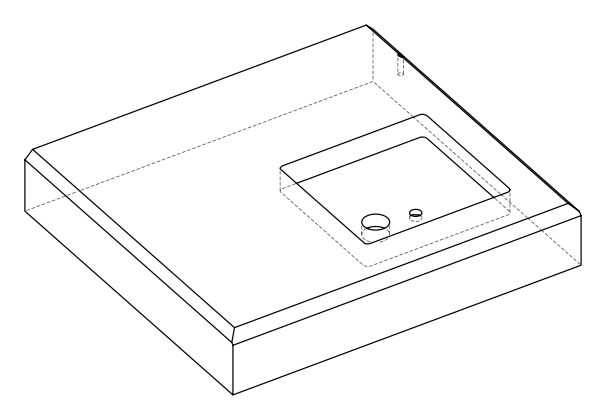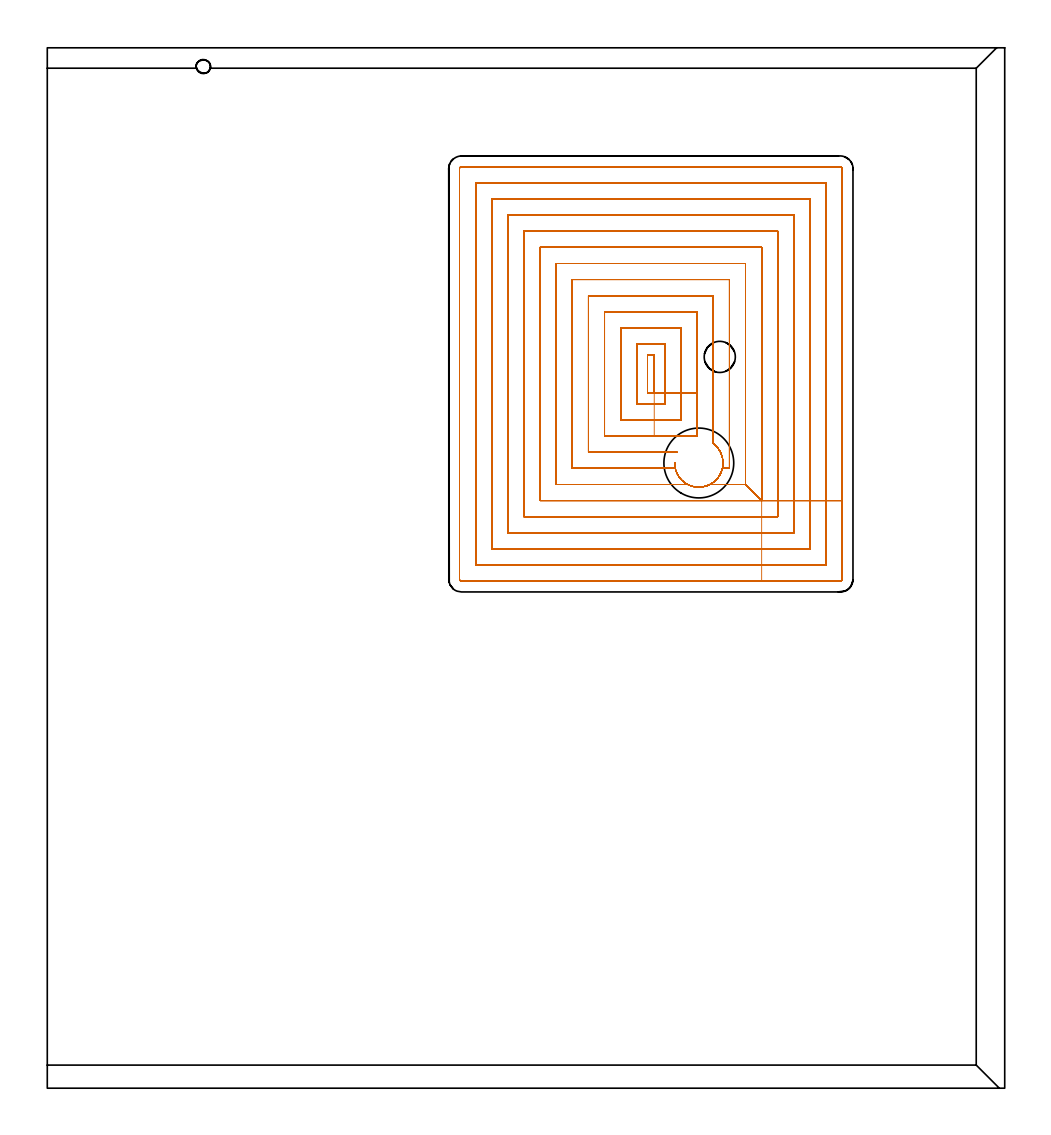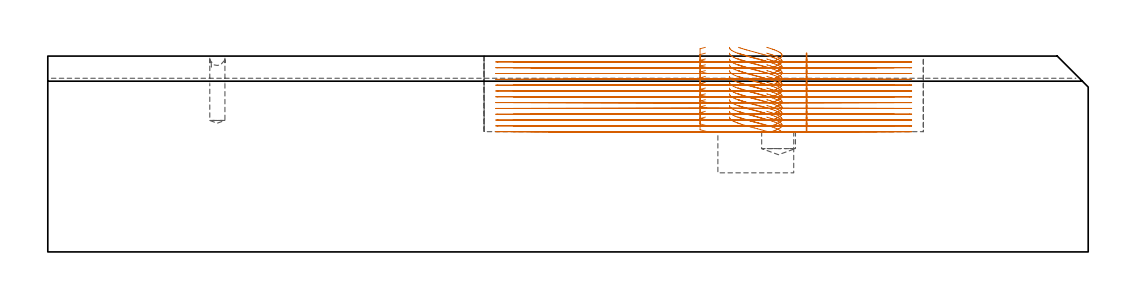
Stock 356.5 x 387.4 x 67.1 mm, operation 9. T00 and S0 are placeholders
(PLAN: 9 operations, 5 tool changes, 141.2 min)
(1 SPOT_DRILL | STEP1POCKET | NXT0321_9005460120000 | 0.03 min | 2822 mm3)
(2 SPOT_DRILL_1 | STEP1POCKET_1 | NXT0321_9005460120000 | 0.03 min | 0 mm3)
(3 DRILL_BLIND_HOLE_INTO_CENTER | STEP1POCKET | NXT0301_087 | 0.05 min | 777 mm3)
(4 DRILL_BLIND_HOLE_INTO_CENTER_1 | STEP1POCKET_1 | NXT0301_023 | 0.1 min | 463 mm3)
(5 INDEXABLE_INSERT_DRILL_BLIND_HOLE_FROM_SOLID | STEP1POCKET_2 | UGT0302_005 | 0.07 min | 21219 mm3)
(6 AREA_MILL | FG_CHAMFER_SURFACE | UGT0205_001 | 11.36 min | 13182 mm3)
(7 AREA_MILL_1 | FG_CHAMFER_SURFACE_1 | UGT0205_001 | 8.74 min | 10266 mm3)
(8 AREA_MILL_2 | FG_CHAMFER_SURFACE_2 | UGT0205_001 | 12.45 min | 21259 mm3)
(9 MILL_RECTANGULAR_POCKET | POCKET_RECTANGULAR_STRAIGHT | NXT0201_009 | Follow Part, ap 2, ae 75% | 108.39 min | 615528 mm3)
(TOOL NXT0321_9005460120000 | NC Spot Drill, 142deg, 12mm, Carbide, Uncoated | D12 PA142 FL30 Z2)
(TOOL NXT0301_087 | Carbide Drill 11.6mm [860.1-1160-058A1-MM 2214] | D11.6 PA140 FL72 Z2)
(TOOL NXT0301_023 | Carbide Drill 5.2mm [860.1-0520-016A1-MM 2214] | D5.2 PA140 FL28 Z2)
(TOOL UGT0302_005 | Indexable Insert Drill 26mm | D26 PA180 FL50 Z2)
(TOOL UGT0205_001 | Chamfer Mill 20 x 3 x 45 deg. | D20 FL50 Z2)
(TOOL NXT0201_009 | ENDMILL 8mm [2P460-0800-NA 1630] | D8 FL26 Z6)
(OP 9 MILL_RECTANGULAR_POCKET)
G17 G21 G94 G90
T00 M6
G54
G17 G0 G90 X246.332 Y224.622 S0 M3
G43 Z77.1 H1
Z70.1
G94 G1 X246.718 Y224.792 Z69.987 F250.
X247.632 Y225.331 Z69.703
X248.332 Y225.852 Z69.469
X248.646 Y226.137 Z69.355
X248.96 Y226.422 Z69.241
X249.742 Y227.311 Z68.924
X250.401 Y228.296 Z68.607
X250.924 Y229.358 Z68.289
X251.304 Y230.48 Z67.972
X251.533 Y231.642 Z67.655
X251.608 Y232.824 Z67.337
X251.527 Y234.005 Z67.02
X251.291 Y235.166 Z66.703
X250.906 Y236.286 Z66.385
X250.376 Y237.345 Z66.068
X249.858 Y238.134 Z65.815
X249.591 Y238.464 Z65.701
X249.324 Y238.793 Z65.588
X248.849 Y239.286 Z65.405
X248.339 Y239.742 Z65.221
X248. Y239.996 Z65.108
Y295.1 F500.
X201.5
Y236.8
X234.541
G0 X236.642 Y226.055 Z70.1
G1 X237.238 Y225.569 Z69.894 F250.
X237.959 Y225.085 Z69.661
X238.723 Y224.673 Z69.429
X239.114 Y224.508 Z69.315
X239.506 Y224.344 Z69.201
X240.523 Y224.04 Z68.917
X241.568 Y223.857 Z68.632
X242.628 Y223.798 Z68.348
X243.687 Y223.863 Z68.063
X244.732 Y224.053 Z67.779
X245.746 Y224.364 Z67.495
X246.718 Y224.792 Z67.21
X247.632 Y225.331 Z66.926
X248.332 Y225.852 Z66.692
X248.646 Y226.137 Z66.578
X248.96 Y226.422 Z66.465
X249.728 Y227.292 Z66.154
X250.376 Y228.254 Z65.843
X250.896 Y229.291 Z65.532
X251.278 Y230.386 Z65.221
X251.373 Y230.8 Z65.108
X254. F500.
Y301.1
X195.5
Y230.8
X233.828
G0 X233.61 Y233.022 Z70.1
G1 X233.615 Y232.162 Z69.87 F250.
X233.772 Y231.012 Z69.559
X233.875 Y230.601 Z69.445
X233.979 Y230.189 Z69.331
X234.38 Y229.115 Z69.024
X234.915 Y228.1 Z68.717
X235.574 Y227.161 Z68.409
X236.347 Y226.314 Z68.102
X236.666 Y226.034 Z67.988
X236.91 Y225.837 Z67.904
X237.238 Y225.569 Z67.791
X237.959 Y225.085 Z67.558
X238.723 Y224.673 Z67.325
X239.114 Y224.508 Z67.212
X239.506 Y224.344 Z67.098
X240.626 Y224.016 Z66.785
X241.779 Y223.835 Z66.472
X242.946 Y223.804 Z66.16
X244.107 Y223.924 Z65.847
X245.242 Y224.193 Z65.534
X246.334 Y224.606 Z65.221
X246.712 Y224.8 Z65.108
X260. F500.
Y307.1
X189.5
Y224.8
X238.49
G0 X225.332 Y273.1 Z70.1
G1 X223.5 Z69.609 F250.
Y258.8 Z65.777
X226. Z65.108
Y273.1 F500.
X223.5
Y258.8
X226.
X230.
Y277.1
X219.5
Y254.8
X230.
Y258.8
X236.
Y283.1
X213.5
Y248.8
X236.
Y258.8
X242.
Y289.1
X207.5
Y242.8
X242.
Y258.8
G0 X260. Y224.8 Z68.108
G1 Z65.108 F250.
X266. Y218.8 F500.
Y313.1
X183.5
Y218.8
X266.
X272.
Y319.1
X177.5
Y212.8
X272.
Y218.8
X278.
Y325.1
X171.5
Y206.8
X278.
Y218.8
X284.
Y331.1
X165.5
Y200.8
X284.
Y218.8
X290.
Y337.1
X159.5
Y194.8
X290.
Y218.8
X296.
Y342.4
G3 X295.3 Y343.1 R0.7
G1 X154.2
G3 X153.5 Y342.4 R0.7
G1 Y189.5
G3 X154.2 Y188.8 R0.7
G1 X295.3
G3 X296. Y189.5 R0.7
G1 Y218.8
Y219.8
G0 X246.332 Y224.622 Z68.108
G1 X246.719 Y224.792 Z67.995 F250.
X247.633 Y225.331 Z67.71
X247.974 Y225.584 Z67.596
X248.315 Y225.838 Z67.483
X249.147 Y226.614 Z67.178
X249.875 Y227.489 Z66.873
X250.487 Y228.448 Z66.568
X250.973 Y229.478 Z66.263
X251.325 Y230.56 Z65.958
X251.538 Y231.678 Z65.653
X251.608 Y232.814 Z65.348
X251.534 Y233.95 Z65.043
X251.318 Y235.067 Z64.738
X250.962 Y236.149 Z64.433
X250.473 Y237.176 Z64.128
X249.858 Y238.134 Z63.823
X249.591 Y238.464 Z63.709
X249.324 Y238.793 Z63.595
X248.849 Y239.286 Z63.412
X248.339 Y239.742 Z63.229
X248. Y239.996 Z63.115
Y295.1 F500.
X201.5
Y236.8
X234.541
G0 X236.642 Y226.055 Z68.108
G1 X237.238 Y225.569 Z67.901 F250.
X237.959 Y225.085 Z67.669
X238.724 Y224.673 Z67.436
X239.114 Y224.508 Z67.323
X239.506 Y224.344 Z67.209
X240.523 Y224.04 Z66.924
X241.569 Y223.857 Z66.64
X242.628 Y223.798 Z66.355
X243.688 Y223.863 Z66.071
X244.732 Y224.053 Z65.787
X245.747 Y224.364 Z65.502
X246.719 Y224.792 Z65.218
X247.633 Y225.331 Z64.933
X247.974 Y225.584 Z64.819
X248.315 Y225.838 Z64.706
X249.122 Y226.588 Z64.41
X249.832 Y227.431 Z64.115
X250.434 Y228.354 Z63.82
X250.919 Y229.344 Z63.524
X251.278 Y230.386 Z63.229
X251.373 Y230.8 Z63.115
X254. F500.
Y301.1
X195.5
Y230.8
X233.828
G0 X233.609 Y233.022 Z68.108
G1 X233.617 Y232.142 Z67.872 F250.
X233.776 Y230.99 Z67.56
X234.083 Y229.868 Z67.249
X234.531 Y228.796 Z66.937
X235.114 Y227.79 Z66.626
X235.821 Y226.867 Z66.314
X236.115 Y226.561 Z66.2
X236.379 Y226.286 Z66.098
X237.238 Y225.569 Z65.798
X237.959 Y225.085 Z65.566
X238.724 Y224.673 Z65.333
X239.114 Y224.508 Z65.219
X239.506 Y224.344 Z65.106
X240.626 Y224.016 Z64.793
X241.779 Y223.835 Z64.48
X242.946 Y223.804 Z64.167
X244.107 Y223.924 Z63.855
X245.243 Y224.193 Z63.542
X246.334 Y224.606 Z63.229
X246.712 Y224.8 Z63.115
X260. F500.
Y307.1
X189.5
Y224.8
X238.49
G0 X225.332 Y273.1 Z68.108
G1 X223.5 Z67.617 F250.
Y258.8 Z63.785
X226. Z63.115
Y273.1 F500.
X223.5
Y258.8
X226.
Y254.8
X230.
Y277.1
X219.5
Y254.8
X226.
Y248.8
X236.
Y283.1
X213.5
Y248.8
X226.
Y242.8
X242.
Y289.1
X207.5
Y242.8
X226.
G0 X260. Y224.8 Z66.115
G1 Z63.115 F250.
X266. Y218.8 F500.
Y313.1
X183.5
Y218.8
X266.
Y212.8
X272.
Y319.1
X177.5
Y212.8
X266.
Y206.8
X278.
Y325.1
X171.5
Y206.8
X266.
Y200.8
X284.
Y331.1
X165.5
Y200.8
X266.
Y194.8
X290.
Y337.1
X159.5
Y194.8
X266.
Y188.8
X295.3
G3 X296. Y189.5 R0.7
G1 Y342.4
G3 X295.3 Y343.1 R0.7
G1 X154.2
G3 X153.5 Y342.4 R0.7
G1 Y189.5
G3 X154.2 Y188.8 R0.7
G1 X266.
X267.
G0 X246.332 Y224.622 Z66.115
G1 X246.649 Y224.757 Z66.023 F250.
X247.633 Y225.331 Z65.718
X247.974 Y225.584 Z65.604
X248.315 Y225.838 Z65.49
X249.147 Y226.614 Z65.185
X249.875 Y227.489 Z64.88
X250.487 Y228.448 Z64.575
X250.973 Y229.478 Z64.27
X251.325 Y230.56 Z63.965
X251.538 Y231.678 Z63.66
X251.608 Y232.814 Z63.355
X251.534 Y233.95 Z63.05
X251.318 Y235.067 Z62.745
X250.962 Y236.149 Z62.44
X250.473 Y237.176 Z62.136
X249.858 Y238.134 Z61.831
X249.591 Y238.464 Z61.717
X249.324 Y238.793 Z61.603
X248.849 Y239.286 Z61.42
X248.339 Y239.742 Z61.237
X248. Y239.996 Z61.123
Y295.1 F500.
X201.5
Y236.8
X234.541
G0 X236.642 Y226.056 Z66.115
G1 X236.666 Y226.034 Z66.106 F250.
X236.986 Y225.754 Z65.993
X237.921 Y225.104 Z65.687
X238.931 Y224.577 Z65.382
X239.999 Y224.181 Z65.077
X241.108 Y223.922 Z64.772
X242.241 Y223.805 Z64.467
X243.379 Y223.832 Z64.162
X244.505 Y224.001 Z63.857
X245.601 Y224.312 Z63.551
X246.649 Y224.757 Z63.246
X247.633 Y225.331 Z62.941
X247.974 Y225.584 Z62.827
X248.315 Y225.838 Z62.714
X249.122 Y226.588 Z62.418
X249.832 Y227.431 Z62.123
X250.434 Y228.354 Z61.827
X250.919 Y229.344 Z61.532
X251.278 Y230.386 Z61.237
X251.373 Y230.8 Z61.123
X254. F500.
Y301.1
X195.5
Y230.8
X233.828
G0 X233.613 Y233.021 Z66.115
G1 X233.603 Y232.369 Z65.941 F250.
X233.728 Y231.242 Z65.637
X233.994 Y230.14 Z65.333
X234.396 Y229.079 Z65.029
X234.929 Y228.078 Z64.725
X235.582 Y227.151 Z64.421
X236.347 Y226.314 Z64.117
X236.666 Y226.034 Z64.004
X236.986 Y225.754 Z63.89
X237.888 Y225.124 Z63.595
X238.86 Y224.609 Z63.3
X239.887 Y224.215 Z63.005
X240.955 Y223.949 Z62.711
X242.046 Y223.815 Z62.416
X243.147 Z62.121
X244.239 Y223.948 Z61.826
X245.306 Y224.213 Z61.532
X246.334 Y224.606 Z61.237
X246.712 Y224.8 Z61.123
X260. F500.
Y307.1
X189.5
Y224.8
X238.487
G0 X225.332 Y273.1 Z66.115
G1 X223.5 Z65.625 F250.
Y258.8 Z61.793
X226. Z61.123
Y273.1 F500.
X223.5
Y258.8
X226.
X230.
Y277.1
X219.5
Y254.8
X230.
Y258.8
X236.
Y283.1
X213.5
Y248.8
X236.
Y258.8
X242.
Y289.1
X207.5
Y242.8
X242.
Y258.8
G0 X260. Y224.8 Z64.123
G1 Z61.123 F250.
X266. Y218.8 F500.
Y313.1
X183.5
Y218.8
X266.
X272.
Y319.1
X177.5
Y212.8
X272.
Y218.8
X278.
Y325.1
X171.5
Y206.8
X278.
Y218.8
X284.
Y331.1
X165.5
Y200.8
X284.
Y218.8
X290.
Y337.1
X159.5
Y194.8
X290.
Y218.8
X296.
Y342.4
G3 X295.3 Y343.1 R0.7
G1 X154.2
G3 X153.5 Y342.4 R0.7
G1 Y189.5
G3 X154.2 Y188.8 R0.7
G1 X295.3
G3 X296. Y189.5 R0.7
G1 Y218.8
Y219.8
G0 X246.332 Y224.623 Z64.123
G1 X246.649 Y224.757 Z64.031 F250.
X247.633 Y225.331 Z63.726
X247.974 Y225.584 Z63.612
X248.315 Y225.838 Z63.498
X249.147 Y226.614 Z63.193
X249.875 Y227.489 Z62.888
X250.487 Y228.448 Z62.583
X250.973 Y229.478 Z62.278
X251.325 Y230.56 Z61.973
X251.538 Y231.678 Z61.668
X251.608 Y232.814 Z61.363
X251.534 Y233.95 Z61.058
X251.318 Y235.067 Z60.753
X250.962 Y236.149 Z60.448
X250.473 Y237.176 Z60.143
X249.858 Y238.134 Z59.838
X249.591 Y238.464 Z59.725
X249.324 Y238.793 Z59.611
X248.849 Y239.286 Z59.428
X248.339 Y239.742 Z59.244
X248. Y239.996 Z59.131
Y295.1 F500.
X201.5
Y236.8
X234.541
G0 X236.641 Y226.056 Z64.123
G1 X236.666 Y226.034 Z64.114 F250.
X236.987 Y225.754 Z64.
X237.922 Y225.104 Z63.695
X238.931 Y224.577 Z63.39
X239.999 Y224.181 Z63.085
X241.108 Y223.923 Z62.78
X242.241 Y223.806 Z62.474
X243.379 Y223.832 Z62.169
X244.505 Y224.002 Z61.864
X245.601 Y224.312 Z61.559
X246.649 Y224.757 Z61.254
X247.633 Y225.331 Z60.949
X247.974 Y225.584 Z60.835
X248.315 Y225.838 Z60.721
X249.122 Y226.588 Z60.426
X249.832 Y227.431 Z60.13
X250.434 Y228.354 Z59.835
X250.919 Y229.344 Z59.54
X251.278 Y230.386 Z59.244
X251.373 Y230.8 Z59.131
X254. F500.
Y301.1
X195.5
Y230.8
X233.828
G0 X233.613 Y233.022 Z64.123
G1 X233.603 Y232.369 Z63.948 F250.
X233.728 Y231.242 Z63.644
X233.994 Y230.14 Z63.34
X234.396 Y229.079 Z63.036
X234.929 Y228.078 Z62.732
X235.582 Y227.151 Z62.429
X236.347 Y226.314 Z62.125
X236.666 Y226.034 Z62.011
X236.987 Y225.754 Z61.897
X237.888 Y225.125 Z61.602
X238.86 Y224.609 Z61.308
X239.887 Y224.216 Z61.013
X240.954 Y223.95 Z60.718
X242.046 Y223.816 Z60.423
X243.146 Y223.815 Z60.129
X244.238 Y223.949 Z59.834
X245.306 Y224.214 Z59.539
X246.333 Y224.606 Z59.245
X246.711 Y224.8 Z59.131
X260. F500.
Y307.1
X189.5
Y224.8
X238.488
G0 X225.332 Y273.1 Z64.123
G1 X223.5 Z63.632 F250.
Y258.8 Z59.801
X226. Z59.131
Y273.1 F500.
X223.5
Y258.8
X226.
X230.
Y277.1
X219.5
Y254.8
X230.
Y258.8
X236.
Y283.1
X213.5
Y248.8
X236.
Y258.8
X242.
Y289.1
X207.5
Y242.8
X242.
Y258.8
G0 X260. Y224.8 Z62.131
G1 Z59.131 F250.
X266. Y218.8 F500.
Y313.1
X183.5
Y218.8
X266.
X272.
Y319.1
X177.5
Y212.8
X272.
Y218.8
X278.
Y325.1
X171.5
Y206.8
X278.
Y218.8
X284.
Y331.1
X165.5
Y200.8
X284.
Y218.8
X290.
Y337.1
X159.5
Y194.8
X290.
Y218.8
X296.
Y342.4
G3 X295.3 Y343.1 R0.7
G1 X154.2
G3 X153.5 Y342.4 R0.7
G1 Y189.5
G3 X154.2 Y188.8 R0.7
G1 X295.3
G3 X296. Y189.5 R0.7
G1 Y218.8
Y219.8
G0 X246.332 Y224.623 Z62.131
G1 X246.649 Y224.758 Z62.038 F250.
X247.633 Y225.331 Z61.733
X247.974 Y225.584 Z61.619
X248.315 Y225.838 Z61.506
X249.147 Y226.614 Z61.201
X249.875 Y227.489 Z60.896
X250.487 Y228.448 Z60.591
X250.973 Y229.478 Z60.286
X251.325 Y230.56 Z59.981
X251.538 Y231.678 Z59.676
X251.608 Y232.814 Z59.371
X251.534 Y233.95 Z59.066
X251.318 Y235.067 Z58.761
X250.962 Y236.149 Z58.456
X250.473 Y237.176 Z58.151
X249.858 Y238.134 Z57.846
X249.591 Y238.464 Z57.732
X249.324 Y238.793 Z57.619
X248.849 Y239.286 Z57.435
X248.339 Y239.742 Z57.252
X248. Y239.996 Z57.138
Y295.1 F500.
X201.5
Y236.8
X234.541
G0 X236.641 Y226.056 Z62.131
G1 X236.666 Y226.034 Z62.122 F250.
X236.987 Y225.754 Z62.008
X237.922 Y225.105 Z61.703
X238.931 Y224.578 Z61.397
X239.999 Y224.182 Z61.092
X241.108 Y223.923 Z60.787
X242.241 Y223.806 Z60.482
X243.379 Y223.833 Z60.177
X244.505 Y224.003 Z59.872
X245.601 Y224.312 Z59.567
X246.649 Y224.758 Z59.262
X247.633 Y225.331 Z58.956
X247.974 Y225.584 Z58.843
X248.315 Y225.838 Z58.729
X249.122 Y226.588 Z58.434
X249.832 Y227.431 Z58.138
X250.434 Y228.354 Z57.843
X250.919 Y229.344 Z57.547
X251.278 Y230.386 Z57.252
X251.373 Y230.8 Z57.138
X254. F500.
Y301.1
X195.5
Y230.8
X233.828
G0 X233.613 Y233.023 Z62.131
G1 X233.603 Y232.369 Z61.955 F250.
X233.728 Y231.242 Z61.652
X233.994 Y230.14 Z61.348
X234.396 Y229.079 Z61.044
X234.929 Y228.078 Z60.74
X235.582 Y227.151 Z60.436
X236.347 Y226.314 Z60.132
X236.666 Y226.034 Z60.018
X236.987 Y225.754 Z59.905
X237.888 Y225.125 Z59.61
X238.86 Y224.61 Z59.315
X239.887 Y224.216 Z59.02
X240.954 Y223.95 Z58.726
X242.046 Y223.816 Z58.431
X243.146 Z58.136
X244.237 Y223.949 Z57.842
X245.305 Y224.214 Z57.547
X246.332 Y224.606 Z57.252
X246.711 Y224.8 Z57.138
X260. F500.
Y307.1
X189.5
Y224.8
X238.489
G0 X225.332 Y273.1 Z62.131
G1 X223.5 Z61.64 F250.
Y258.8 Z57.808
X226. Z57.138
Y273.1 F500.
X223.5
Y258.8
X226.
X230.
Y277.1
X219.5
Y254.8
X230.
Y258.8
X236.
Y283.1
X213.5
Y248.8
X236.
Y258.8
X242.
Y289.1
X207.5
Y242.8
X242.
Y258.8
G0 X260. Y224.8 Z60.138
G1 Z57.138 F250.
X266. Y218.8 F500.
Y313.1
X183.5
Y218.8
X266.
X272.
Y319.1
X177.5
Y212.8
X272.
Y218.8
X278.
Y325.1
X171.5
Y206.8
X278.
Y218.8
X284.
Y331.1
X165.5
Y200.8
X284.
Y218.8
X290.
Y337.1
X159.5
Y194.8
X290.
Y218.8
X296.
Y342.4
G3 X295.3 Y343.1 R0.7
G1 X154.2
G3 X153.5 Y342.4 R0.7
G1 Y189.5
G3 X154.2 Y188.8 R0.7
G1 X295.3
G3 X296. Y189.5 R0.7
G1 Y218.8
Y219.8
G0 X246.332 Y224.623 Z60.138
G1 X246.649 Y224.758 Z60.046 F250.
X247.633 Y225.331 Z59.741
X247.974 Y225.584 Z59.627
X248.315 Y225.838 Z59.513
X249.147 Y226.614 Z59.208
X249.875 Y227.489 Z58.903
X250.487 Y228.448 Z58.598
X250.973 Y229.478 Z58.293
X251.325 Y230.56 Z57.988
X251.538 Y231.678 Z57.684
X251.608 Y232.814 Z57.379
X251.534 Y233.95 Z57.074
X251.318 Y235.067 Z56.769
X250.962 Y236.149 Z56.464
X250.473 Y237.176 Z56.159
X249.858 Y238.134 Z55.854
X249.591 Y238.464 Z55.74
X249.324 Y238.793 Z55.626
X248.849 Y239.286 Z55.443
X248.339 Y239.742 Z55.26
X248. Y239.996 Z55.146
Y295.1 F500.
X201.5
Y236.8
X234.541
G0 X236.641 Y226.056 Z60.138
G1 X236.666 Y226.034 Z60.129 F250.
X236.987 Y225.754 Z60.015
X237.922 Y225.105 Z59.71
X238.931 Y224.578 Z59.405
X239.999 Y224.182 Z59.1
X241.108 Y223.923 Z58.795
X242.241 Y223.806 Z58.49
X243.379 Y223.833 Z58.185
X244.505 Y224.003 Z57.88
X245.601 Y224.312 Z57.574
X246.649 Y224.758 Z57.269
X247.633 Y225.331 Z56.964
X247.974 Y225.584 Z56.85
X248.315 Y225.838 Z56.737
X249.122 Y226.588 Z56.441
X249.832 Y227.431 Z56.146
X250.434 Y228.354 Z55.851
X250.919 Y229.344 Z55.555
X251.278 Y230.386 Z55.26
X251.373 Y230.8 Z55.146
X254. F500.
Y301.1
X195.5
Y230.8
X233.828
G0 X233.6 Y233.023 Z60.138
G1 X233.594 Y232.944 Z60.117 F250.
X233.645 Y231.828 Z59.818
X233.835 Y230.726 Z59.518
X234.159 Y229.656 Z59.219
X234.613 Y228.635 Z58.919
X234.826 Y228.268 Z58.805
X235.04 Y227.901 Z58.692
X235.648 Y227.07 Z58.416
X236.347 Y226.314 Z58.14
X236.666 Y226.034 Z58.026
X236.987 Y225.754 Z57.912
X237.888 Y225.125 Z57.618
X238.86 Y224.61 Z57.323
X239.887 Y224.216 Z57.028
X240.954 Y223.95 Z56.733
X242.046 Y223.816 Z56.439
X243.146 Z56.144
X244.237 Y223.949 Z55.849
X245.305 Y224.214 Z55.555
X246.332 Y224.606 Z55.26
X246.711 Y224.8 Z55.146
X260. F500.
Y307.1
X189.5
Y224.8
X238.489
G0 X225.332 Y273.1 Z60.138
G1 X223.5 Z59.648 F250.
Y258.8 Z55.816
X226. Z55.146
Y273.1 F500.
X223.5
Y258.8
X226.
X230.
Y277.1
X219.5
Y254.8
X230.
Y258.8
X236.
Y283.1
X213.5
Y248.8
X236.
Y258.8
X242.
Y289.1
X207.5
Y242.8
X242.
Y258.8
G0 X260. Y224.8 Z58.146
G1 Z55.146 F250.
X266. Y218.8 F500.
Y313.1
X183.5
Y218.8
X266.
X272.
Y319.1
X177.5
Y212.8
X272.
Y218.8
X278.
Y325.1
X171.5
Y206.8
X278.
Y218.8
X284.
Y331.1
X165.5
Y200.8
X284.
Y218.8
X290.
Y337.1
X159.5
Y194.8
X290.
Y218.8
X296.
Y342.4
G3 X295.3 Y343.1 R0.7
G1 X154.2
G3 X153.5 Y342.4 R0.7
G1 Y189.5
G3 X154.2 Y188.8 R0.7
G1 X295.3
G3 X296. Y189.5 R0.7
G1 Y218.8
Y219.8
G0 X246.332 Y224.622 Z58.146
G1 X246.649 Y224.757 Z58.054 F250.
X247.633 Y225.331 Z57.749
X247.974 Y225.584 Z57.635
X248.315 Y225.838 Z57.521
X249.147 Y226.614 Z57.216
X249.875 Y227.489 Z56.911
X250.487 Y228.448 Z56.606
X250.973 Y229.478 Z56.301
X251.325 Y230.56 Z55.996
X251.538 Y231.678 Z55.691
X251.608 Y232.814 Z55.386
X251.534 Y233.95 Z55.081
X251.318 Y235.067 Z54.776
X250.962 Y236.149 Z54.471
X250.473 Y237.176 Z54.166
X249.858 Y238.134 Z53.861
X249.591 Y238.464 Z53.748
X249.324 Y238.793 Z53.634
X248.849 Y239.286 Z53.451
X248.339 Y239.742 Z53.268
X248. Y239.996 Z53.154
Y295.1 F500.
X201.5
Y236.8
X234.541
G0 X236.642 Y226.055 Z58.146
G1 X236.666 Y226.034 Z58.137 F250.
X236.986 Y225.754 Z58.024
X237.921 Y225.104 Z57.718
X238.931 Y224.577 Z57.413
X239.999 Y224.18 Z57.108
X241.108 Y223.922 Z56.803
X242.241 Y223.805 Z56.498
X243.379 Y223.831 Z56.193
X244.505 Y224.001 Z55.887
X245.601 Y224.311 Z55.582
X246.649 Y224.757 Z55.277
X247.633 Y225.331 Z54.972
X247.974 Y225.584 Z54.858
X248.315 Y225.838 Z54.744
X249.122 Y226.588 Z54.449
X249.832 Y227.431 Z54.154
X250.434 Y228.354 Z53.858
X250.919 Y229.344 Z53.563
X251.278 Y230.386 Z53.267
X251.373 Y230.8 Z53.154
X254. F500.
Y301.1
X195.5
Y230.8
X233.828
G0 X233.614 Y233.021 Z58.146
G1 X233.598 Y232.504 Z58.008 F250.
X233.71 Y231.353 Z57.698
X233.968 Y230.226 Z57.388
X234.369 Y229.141 Z57.078
X234.905 Y228.116 Z56.768
X235.568 Y227.169 Z56.458
X236.347 Y226.314 Z56.148
X236.666 Y226.034 Z56.035
X236.986 Y225.754 Z55.921
X237.888 Y225.124 Z55.626
X238.86 Y224.608 Z55.331
X239.887 Y224.215 Z55.036
X240.955 Y223.949 Z54.742
X242.047 Y223.815 Z54.447
X243.147 Y223.814 Z54.152
X244.239 Y223.948 Z53.857
X245.307 Y224.213 Z53.562
X246.334 Y224.606 Z53.268
X246.712 Y224.8 Z53.154
X260. F500.
Y307.1
X189.5
Y224.8
X238.487
G0 X225.332 Y273.1 Z58.146
G1 X223.5 Z57.655 F250.
Y258.8 Z53.824
X226. Z53.154
Y273.1 F500.
X223.5
Y258.8
X226.
X230.
Y277.1
X219.5
Y254.8
X230.
Y258.8
X236.
Y283.1
X213.5
Y248.8
X236.
Y258.8
X242.
Y289.1
X207.5
Y242.8
X242.
Y258.8
G0 X260. Y224.8 Z56.154
G1 Z53.154 F250.
X266. Y218.8 F500.
Y313.1
X183.5
Y218.8
X266.
X272.
Y319.1
X177.5
Y212.8
X272.
Y218.8
X278.
Y325.1
X171.5
Y206.8
X278.
Y218.8
X284.
Y331.1
X165.5
Y200.8
X284.
Y218.8
X290.
Y337.1
X159.5
Y194.8
X290.
Y218.8
X296.
Y342.4
G3 X295.3 Y343.1 R0.7
G1 X154.2
G3 X153.5 Y342.4 R0.7
G1 Y189.5
G3 X154.2 Y188.8 R0.7
G1 X295.3
G3 X296. Y189.5 R0.7
G1 Y218.8
Y219.8
G0 X246.332 Y224.622 Z56.154
G1 X246.649 Y224.757 Z56.061 F250.
X247.633 Y225.331 Z55.756
X247.974 Y225.584 Z55.642
X248.315 Y225.838 Z55.529
X249.147 Y226.614 Z55.224
X249.875 Y227.489 Z54.919
X250.487 Y228.448 Z54.614
X250.973 Y229.478 Z54.309
X251.325 Y230.56 Z54.004
X251.538 Y231.678 Z53.699
X251.608 Y232.814 Z53.394
X251.534 Y233.95 Z53.089
X251.318 Y235.067 Z52.784
X250.962 Y236.149 Z52.479
X250.473 Y237.176 Z52.174
X249.858 Y238.134 Z51.869
X249.591 Y238.464 Z51.755
X249.323 Y238.793 Z51.642
X248.849 Y239.286 Z51.458
X248.339 Y239.741 Z51.275
X248. Y239.996 Z51.162
Y295.1 F500.
X201.5
Y236.8
X234.541
G0 X236.642 Y226.055 Z56.154
G1 X236.666 Y226.034 Z56.145 F250.
X236.986 Y225.754 Z56.031
X237.921 Y225.104 Z55.726
X238.931 Y224.577 Z55.421
X239.999 Y224.18 Z55.116
X241.108 Y223.922 Z54.811
X242.241 Y223.805 Z54.505
X243.379 Y223.831 Z54.2
X244.505 Y224.001 Z53.895
X245.601 Y224.311 Z53.59
X246.649 Y224.757 Z53.285
X247.633 Y225.331 Z52.98
X247.974 Y225.584 Z52.866
X248.315 Y225.838 Z52.752
X249.122 Y226.588 Z52.457
X249.832 Y227.431 Z52.161
X250.434 Y228.354 Z51.866
X250.919 Y229.344 Z51.571
X251.278 Y230.386 Z51.275
X251.373 Y230.8 Z51.162
X254. F500.
Y301.1
X195.5
Y230.8
X233.828
G0 X233.613 Y233.019 Z56.154
G1 X233.597 Y232.527 Z56.022 F250.
X233.699 Y231.418 Z55.723
X233.784 Y231.002 Z55.61
X233.869 Y230.586 Z55.496
X234.168 Y229.632 Z55.228
X234.571 Y228.716 Z54.96
X235.073 Y227.851 Z54.692
X235.667 Y227.047 Z54.424
X236.347 Y226.314 Z54.156
X236.666 Y226.034 Z54.042
X236.986 Y225.754 Z53.928
X237.888 Y225.124 Z53.634
X238.86 Y224.608 Z53.339
X239.887 Y224.215 Z53.044
X240.955 Y223.949 Z52.749
X242.047 Y223.815 Z52.454
X243.147 Y223.814 Z52.16
X244.239 Y223.948 Z51.865
X245.307 Y224.213 Z51.57
X246.334 Y224.606 Z51.275
X246.712 Y224.8 Z51.162
X260. F500.
Y307.1
X189.5
Y224.8
X238.487
G0 X225.332 Y273.1 Z56.154
G1 X223.5 Z55.663 F250.
Y258.8 Z51.831
X226. Z51.162
Y273.1 F500.
X223.5
Y258.8
X226.
X230.
Y277.1
X219.5
Y254.8
X230.
Y258.8
X236.
Y283.1
X213.5
Y248.8
X236.
Y258.8
X242.
Y289.1
X207.5
Y242.8
X242.
Y258.8
G0 X260. Y224.8 Z54.162
G1 Z51.162 F250.
X266. Y218.8 F500.
Y313.1
X183.5
Y218.8
X266.
X272.
Y319.1
X177.5
Y212.8
X272.
Y218.8
X278.
Y325.1
X171.5
Y206.8
X278.
Y218.8
X284.
Y331.1
X165.5
Y200.8
X284.
Y218.8
X290.
Y337.1
X159.5
Y194.8
X290.
Y218.8
X296.
Y342.4
G3 X295.3 Y343.1 R0.7
G1 X154.2
G3 X153.5 Y342.4 R0.7
G1 Y189.5
G3 X154.2 Y188.8 R0.7
G1 X295.3
G3 X296. Y189.5 R0.7
G1 Y218.8
Y219.8
G0 X246.332 Y224.622 Z54.162
G1 X246.649 Y224.757 Z54.069 F250.
X247.633 Y225.331 Z53.764
X247.974 Y225.584 Z53.65
X248.315 Y225.838 Z53.536
X249.147 Y226.614 Z53.231
X249.875 Y227.489 Z52.926
X250.487 Y228.448 Z52.621
X250.973 Y229.478 Z52.317
X251.325 Y230.56 Z52.012
X251.538 Y231.678 Z51.707
X251.608 Y232.814 Z51.402
X251.534 Y233.95 Z51.097
X251.318 Y235.067 Z50.792
X250.962 Y236.149 Z50.487
X250.473 Y237.176 Z50.182
X249.858 Y238.134 Z49.877
X249.591 Y238.464 Z49.763
X249.323 Y238.793 Z49.649
X248.849 Y239.286 Z49.466
X248.339 Y239.741 Z49.283
X248. Y239.996 Z49.169
Y295.1 F500.
X201.5
Y236.8
X234.541
G0 X236.642 Y226.055 Z54.162
G1 X236.666 Y226.034 Z54.153 F250.
X236.986 Y225.754 Z54.039
X237.921 Y225.104 Z53.734
X238.931 Y224.577 Z53.429
X239.999 Y224.181 Z53.123
X241.108 Y223.922 Z52.818
X242.241 Y223.805 Z52.513
X243.379 Y223.832 Z52.208
X244.505 Y224.001 Z51.903
X245.601 Y224.311 Z51.598
X246.649 Y224.757 Z51.292
X247.633 Y225.331 Z50.987
X247.974 Y225.584 Z50.873
X248.315 Y225.838 Z50.76
X249.122 Y226.588 Z50.464
X249.832 Y227.431 Z50.169
X250.434 Y228.354 Z49.874
X250.919 Y229.344 Z49.578
X251.278 Y230.386 Z49.283
X251.373 Y230.8 Z49.169
X254. F500.
Y301.1
X195.5
Y230.8
X233.828
G0 X233.614 Y233.021 Z54.162
G1 X233.599 Y232.472 Z54.014 F250.
X233.714 Y231.327 Z53.706
X233.974 Y230.205 Z53.397
X234.375 Y229.126 Z53.089
X234.911 Y228.107 Z52.78
X235.572 Y227.164 Z52.472
X236.347 Y226.314 Z52.164
X236.666 Y226.034 Z52.05
X236.986 Y225.754 Z51.936
X237.888 Y225.124 Z51.641
X238.86 Y224.609 Z51.346
X239.887 Y224.215 Z51.052
X240.955 Y223.949 Z50.757
X242.047 Y223.815 Z50.462
X243.147 Y223.814 Z50.167
X244.239 Y223.948 Z49.873
X245.306 Y224.213 Z49.578
X246.334 Y224.606 Z49.283
X246.712 Y224.8 Z49.169
X260. F500.
Y307.1
X189.5
Y224.8
X238.487
G0 X225.332 Y273.1 Z54.162
G1 X223.5 Z53.671 F250.
Y258.8 Z49.839
X226. Z49.169
Y273.1 F500.
X223.5
Y258.8
X226.
X230.
Y277.1
X219.5
Y254.8
X230.
Y258.8
X236.
Y283.1
X213.5
Y248.8
X236.
Y258.8
X242.
Y289.1
X207.5
Y242.8
X242.
Y258.8
G0 X260. Y224.8 Z52.169
G1 Z49.169 F250.
X266. Y218.8 F500.
Y313.1
X183.5
Y218.8
X266.
X272.
Y319.1
X177.5
Y212.8
X272.
Y218.8
X278.
Y325.1
X171.5
Y206.8
X278.
Y218.8
X284.
Y331.1
X165.5
Y200.8
X284.
Y218.8
X290.
Y337.1
X159.5
Y194.8
X290.
Y218.8
X296.
Y342.4
G3 X295.3 Y343.1 R0.7
G1 X154.2
G3 X153.5 Y342.4 R0.7
G1 Y189.5
G3 X154.2 Y188.8 R0.7
G1 X295.3
G3 X296. Y189.5 R0.7
G1 Y218.8
Y219.8
G0 X246.332 Y224.622 Z52.169
G1 X246.649 Y224.757 Z52.077 F250.
X247.633 Y225.331 Z51.772
X247.974 Y225.584 Z51.658
X248.315 Y225.838 Z51.544
X249.147 Y226.614 Z51.239
X249.875 Y227.489 Z50.934
X250.487 Y228.448 Z50.629
X250.973 Y229.478 Z50.324
X251.325 Y230.56 Z50.019
X251.538 Y231.678 Z49.714
X251.608 Y232.814 Z49.409
X251.534 Y233.95 Z49.104
X251.318 Y235.067 Z48.799
X250.962 Y236.149 Z48.494
X250.473 Y237.176 Z48.189
X249.858 Y238.134 Z47.884
X249.591 Y238.464 Z47.771
X249.323 Y238.793 Z47.657
X248.849 Y239.286 Z47.474
X248.339 Y239.741 Z47.291
X248. Y239.996 Z47.177
Y295.1 F500.
X201.5
Y236.8
X234.541
G0 X236.641 Y226.056 Z52.169
G1 X236.666 Y226.034 Z52.16 F250.
X236.986 Y225.754 Z52.046
X237.922 Y225.104 Z51.741
X238.931 Y224.577 Z51.436
X239.999 Y224.181 Z51.131
X241.108 Y223.923 Z50.826
X242.241 Y223.806 Z50.521
X243.379 Y223.832 Z50.216
X244.505 Y224.002 Z49.91
X245.601 Y224.312 Z49.605
X246.649 Y224.757 Z49.3
X247.633 Y225.331 Z48.995
X247.974 Y225.584 Z48.881
X248.315 Y225.838 Z48.767
X249.122 Y226.588 Z48.472
X249.832 Y227.431 Z48.177
X250.434 Y228.354 Z47.881
X250.919 Y229.344 Z47.586
X251.278 Y230.386 Z47.291
X251.373 Y230.8 Z47.177
X254. F500.
Y301.1
X195.5
Y230.8
X233.828
G0 X233.612 Y233.022 Z52.169
G1 X233.605 Y232.335 Z51.985 F250.
X233.732 Y231.221 Z51.685
X233.826 Y230.807 Z51.571
X233.92 Y230.393 Z51.457
X234.317 Y229.261 Z51.136
X234.86 Y228.191 Z50.814
X235.541 Y227.203 Z50.493
X236.347 Y226.314 Z50.171
X236.666 Y226.034 Z50.057
X236.986 Y225.754 Z49.943
X237.888 Y225.125 Z49.649
X238.86 Y224.609 Z49.354
X239.887 Y224.215 Z49.059
X240.955 Y223.95 Z48.764
X242.046 Y223.815 Z48.47
X243.146 Z48.175
X244.238 Y223.948 Z47.88
X245.306 Y224.213 Z47.585
X246.333 Y224.606 Z47.291
X246.711 Y224.8 Z47.177
X260. F500.
Y307.1
X189.5
Y224.8
X238.488
G0 X225.332 Y273.1 Z52.169
G1 X223.5 Z51.678 F250.
Y258.8 Z47.847
X226. Z47.177
Y273.1 F500.
X223.5
Y258.8
X226.
X230.
Y277.1
X219.5
Y254.8
X230.
Y258.8
X236.
Y283.1
X213.5
Y248.8
X236.
Y258.8
X242.
Y289.1
X207.5
Y242.8
X242.
Y258.8
G0 X260. Y224.8 Z50.177
G1 Z47.177 F250.
X266. Y218.8 F500.
Y313.1
X183.5
Y218.8
X266.
X272.
Y319.1
X177.5
Y212.8
X272.
Y218.8
X278.
Y325.1
X171.5
Y206.8
X278.
Y218.8
X284.
Y331.1
X165.5
Y200.8
X284.
Y218.8
X290.
Y337.1
X159.5
Y194.8
X290.
Y218.8
X296.
Y342.4
G3 X295.3 Y343.1 R0.7
G1 X154.2
G3 X153.5 Y342.4 R0.7
G1 Y189.5
G3 X154.2 Y188.8 R0.7
G1 X295.3
G3 X296. Y189.5 R0.7
G1 Y218.8
Y219.8
G0 X246.332 Y224.623 Z50.177
G1 X246.649 Y224.758 Z50.085 F250.
X247.633 Y225.331 Z49.779
X247.974 Y225.584 Z49.666
X248.315 Y225.838 Z49.552
X249.147 Y226.614 Z49.247
X249.875 Y227.489 Z48.942
X250.487 Y228.448 Z48.637
X250.973 Y229.478 Z48.332
X251.325 Y230.56 Z48.027
X251.538 Y231.678 Z47.722
X251.608 Y232.814 Z47.417
X251.534 Y233.95 Z47.112
X251.318 Y235.067 Z46.807
X250.962 Y236.149 Z46.502
X250.473 Y237.176 Z46.197
X249.858 Y238.134 Z45.892
X249.591 Y238.464 Z45.778
X249.324 Y238.793 Z45.665
X248.849 Y239.286 Z45.482
X248.339 Y239.742 Z45.298
X248. Y239.996 Z45.185
Y295.1 F500.
X201.5
Y236.8
X234.541
G0 X236.641 Y226.056 Z50.177
G1 X236.666 Y226.034 Z50.168 F250.
X236.987 Y225.754 Z50.054
X237.922 Y225.105 Z49.749
X238.931 Y224.577 Z49.444
X239.999 Y224.182 Z49.139
X241.108 Y223.923 Z48.833
X242.241 Y223.806 Z48.528
X243.379 Y223.833 Z48.223
X244.505 Y224.002 Z47.918
X245.601 Y224.312 Z47.613
X246.649 Y224.758 Z47.308
X247.633 Y225.331 Z47.003
X247.974 Y225.584 Z46.889
X248.315 Y225.838 Z46.775
X249.122 Y226.588 Z46.48
X249.832 Y227.431 Z46.184
X250.434 Y228.354 Z45.889
X250.919 Y229.344 Z45.594
X251.278 Y230.386 Z45.298
X251.373 Y230.8 Z45.185
X254. F500.
Y301.1
X195.5
Y230.8
X233.828
G0 X233.613 Y233.023 Z50.177
G1 X233.603 Y232.369 Z50.002 F250.
X233.728 Y231.242 Z49.698
X233.994 Y230.14 Z49.394
X234.396 Y229.079 Z49.09
X234.929 Y228.078 Z48.786
X235.582 Y227.151 Z48.482
X236.347 Y226.314 Z48.178
X236.666 Y226.034 Z48.065
X236.987 Y225.754 Z47.951
X237.888 Y225.125 Z47.656
X238.86 Y224.609 Z47.361
X239.887 Y224.216 Z47.067
X240.954 Y223.95 Z46.772
X242.046 Y223.816 Z46.477
X243.146 Z46.183
X244.238 Y223.949 Z45.888
X245.305 Y224.214 Z45.593
X246.333 Y224.606 Z45.298
X246.711 Y224.8 Z45.185
X260. F500.
Y307.1
X189.5
Y224.8
X238.488
G0 X225.332 Y273.1 Z50.177
G1 X223.5 Z49.686 F250.
Y258.8 Z45.854
X226. Z45.185
Y273.1 F500.
X223.5
Y258.8
X226.
X230.
Y277.1
X219.5
Y254.8
X230.
Y258.8
X236.
Y283.1
X213.5
Y248.8
X236.
Y258.8
X242.
Y289.1
X207.5
Y242.8
X242.
Y258.8
G0 X260. Y224.8 Z48.185
G1 Z45.185 F250.
X266. Y218.8 F500.
Y313.1
X183.5
Y218.8
X266.
X272.
Y319.1
X177.5
Y212.8
X272.
Y218.8
X278.
Y325.1
X171.5
Y206.8
X278.
Y218.8
X284.
Y331.1
X165.5
Y200.8
X284.
Y218.8
X290.
Y337.1
X159.5
Y194.8
X290.
Y218.8
X296.
Y342.4
G3 X295.3 Y343.1 R0.7
G1 X154.2
G3 X153.5 Y342.4 R0.7
G1 Y189.5
G3 X154.2 Y188.8 R0.7
G1 X295.3
G3 X296. Y189.5 R0.7
G1 Y218.8
Y219.8
G0 X246.332 Y224.623 Z48.185
G1 X246.626 Y224.746 Z48.099 F250.
X247.633 Y225.331 Z47.787
X247.974 Y225.584 Z47.673
X248.315 Y225.838 Z47.56
X249.147 Y226.614 Z47.255
X249.875 Y227.489 Z46.95
X250.487 Y228.448 Z46.645
X250.973 Y229.478 Z46.34
X251.325 Y230.56 Z46.035
X251.538 Y231.678 Z45.73
X251.608 Y232.814 Z45.425
X251.534 Y233.95 Z45.12
X251.318 Y235.067 Z44.815
X250.962 Y236.149 Z44.51
X250.473 Y237.176 Z44.205
X249.858 Y238.134 Z43.9
X249.591 Y238.464 Z43.786
X249.324 Y238.793 Z43.672
X248.849 Y239.286 Z43.489
X248.339 Y239.742 Z43.306
X248. Y239.996 Z43.192
Y295.1 F500.
X201.5
Y236.8
X234.541
G0 X236.64 Y226.057 Z48.185
G1 X237.378 Y225.473 Z47.933 F250.
X237.725 Y225.227 Z47.819
X238.743 Y224.663 Z47.507
X239.826 Y224.235 Z47.195
X240.955 Y223.95 Z46.883
X242.112 Y223.812 Z46.571
X243.276 Y223.824 Z46.258
X244.429 Y223.986 Z45.946
X245.552 Y224.295 Z45.634
X246.626 Y224.746 Z45.322
X247.633 Y225.331 Z45.01
X247.974 Y225.584 Z44.896
X248.315 Y225.838 Z44.783
X249.122 Y226.588 Z44.487
X249.832 Y227.431 Z44.192
X250.434 Y228.354 Z43.897
X250.919 Y229.344 Z43.601
X251.278 Y230.386 Z43.306
X251.373 Y230.8 Z43.192
X254. F500.
Y301.1
X195.5
Y230.8
X233.828
G0 X233.61 Y233.024 Z48.185
G1 X233.602 Y232.393 Z48.016 F250.
X233.641 Y231.971 Z47.902
X233.68 Y231.548 Z47.788
X233.915 Y230.411 Z47.477
X234.295 Y229.313 Z47.166
X234.812 Y228.273 Z46.855
X235.459 Y227.308 Z46.543
X236.224 Y226.435 Z46.232
X236.665 Y226.035 Z46.073
X237.378 Y225.473 Z45.829
X237.725 Y225.227 Z45.716
X238.707 Y224.681 Z45.414
X239.749 Y224.261 Z45.113
X240.836 Y223.973 Z44.812
X241.95 Y223.823 Z44.511
X243.073 Y223.812 Z44.21
X244.19 Y223.94 Z43.909
X245.282 Y224.207 Z43.607
X246.333 Y224.606 Z43.306
X246.711 Y224.8 Z43.192
X260. F500.
Y307.1
X189.5
Y224.8
X238.488
G0 X225.332 Y273.1 Z48.185
G1 X223.5 Z47.694 F250.
Y258.8 Z43.862
X226. Z43.192
Y273.1 F500.
X223.5
Y258.8
X226.
X230.
Y277.1
X219.5
Y254.8
X230.
Y258.8
X236.
Y283.1
X213.5
Y248.8
X236.
Y258.8
X242.
Y289.1
X207.5
Y242.8
X242.
Y258.8
G0 X260. Y224.8 Z46.192
G1 Z43.192 F250.
X266. Y218.8 F500.
Y313.1
X183.5
Y218.8
X266.
X272.
Y319.1
X177.5
Y212.8
X272.
Y218.8
X278.
Y325.1
X171.5
Y206.8
X278.
Y218.8
X284.
Y331.1
X165.5
Y200.8
X284.
Y218.8
X290.
Y337.1
X159.5
Y194.8
X290.
Y218.8
X296.
Y342.4
G3 X295.3 Y343.1 R0.7
G1 X154.2
G3 X153.5 Y342.4 R0.7
G1 Y189.5
G3 X154.2 Y188.8 R0.7
G1 X295.3
G3 X296. Y189.5 R0.7
G1 Y218.8
Y219.8
G0 X246.333 Y224.622 Z46.192
G1 X246.645 Y224.755 Z46.101 F250.
X247.633 Y225.331 Z45.795
X247.974 Y225.584 Z45.681
X248.315 Y225.838 Z45.567
X249.147 Y226.614 Z45.262
X249.875 Y227.489 Z44.957
X250.487 Y228.448 Z44.652
X250.973 Y229.478 Z44.347
X251.325 Y230.56 Z44.042
X251.538 Y231.678 Z43.738
X251.608 Y232.814 Z43.433
X251.534 Y233.95 Z43.128
X251.318 Y235.067 Z42.823
X250.962 Y236.149 Z42.518
X250.473 Y237.176 Z42.213
X249.858 Y238.134 Z41.908
X249.591 Y238.464 Z41.794
X249.324 Y238.793 Z41.68
X248.85 Y239.286 Z41.497
X248.339 Y239.742 Z41.314
X248. Y239.997 Z41.2
Y295.1 F500.
X201.5
Y236.8
X234.541
G0 X236.641 Y226.056 Z46.192
G1 X237.379 Y225.47 Z45.94 F250.
X237.534 Y225.364 Z45.889
X237.886 Y225.126 Z45.776
X238.897 Y224.592 Z45.469
X239.968 Y224.19 Z45.163
X241.08 Y223.926 Z44.856
X242.218 Y223.806 Z44.55
X243.361 Y223.83 Z44.244
X244.492 Y223.998 Z43.937
X245.593 Y224.308 Z43.631
X246.645 Y224.755 Z43.324
X247.633 Y225.331 Z43.018
X247.974 Y225.584 Z42.904
X248.315 Y225.838 Z42.791
X249.122 Y226.588 Z42.495
X249.832 Y227.431 Z42.2
X250.434 Y228.354 Z41.904
X250.919 Y229.344 Z41.609
X251.278 Y230.386 Z41.314
X251.373 Y230.8 Z41.2
X254. F500.
Y301.1
X195.5
Y230.8
X233.828
G0 X233.6 Y233.021 Z46.192
G1 X233.594 Y232.941 Z46.171 F250.
X233.646 Y231.825 Z45.872
X233.835 Y230.725 Z45.573
X234.159 Y229.656 Z45.273
X234.612 Y228.636 Z44.974
X234.826 Y228.269 Z44.86
X235.039 Y227.903 Z44.747
X235.465 Y227.3 Z44.549
X235.939 Y226.734 Z44.351
X236.239 Y226.434 Z44.238
X236.446 Y226.228 Z44.159
X236.665 Y226.035 Z44.081
X237.229 Y225.582 Z43.887
X237.886 Y225.126 Z43.673
X238.858 Y224.609 Z43.378
X239.885 Y224.215 Z43.083
X240.953 Y223.949 Z42.788
X242.045 Y223.815 Z42.493
X243.146 Y223.814 Z42.198
X244.238 Y223.948 Z41.904
X245.306 Y224.213 Z41.609
X246.334 Y224.606 Z41.314
X246.712 Y224.8 Z41.2
X260. F500.
Y307.1
X189.5
Y224.8
X238.487
G0 X225.332 Y273.1 Z46.192
G1 X223.5 Z45.702 F250.
Y258.8 Z41.87
X226. Z41.2
Y273.1 F500.
X223.5
Y258.8
X226.
X230.
Y277.1
X219.5
Y254.8
X230.
Y258.8
X236.
Y283.1
X213.5
Y248.8
X236.
Y258.8
X242.
Y289.1
X207.5
Y242.8
X242.
Y258.8
G0 X260. Y224.8 Z44.2
G1 Z41.2 F250.
X266. Y218.8 F500.
Y313.1
X183.5
Y218.8
X266.
X272.
Y319.1
X177.5
Y212.8
X272.
Y218.8
X278.
Y325.1
X171.5
Y206.8
X278.
Y218.8
X284.
Y331.1
X165.5
Y200.8
X284.
Y218.8
X290.
Y337.1
X159.5
Y194.8
X290.
Y218.8
X296.
Y342.4
G3 X295.3 Y343.1 R0.7
G1 X154.2
G3 X153.5 Y342.4 R0.7
G1 Y189.5
G3 X154.2 Y188.8 R0.7
G1 X295.3
G3 X296. Y189.5 R0.7
G1 Y218.8
Y219.8
G0 Z77.1
M5
M2
